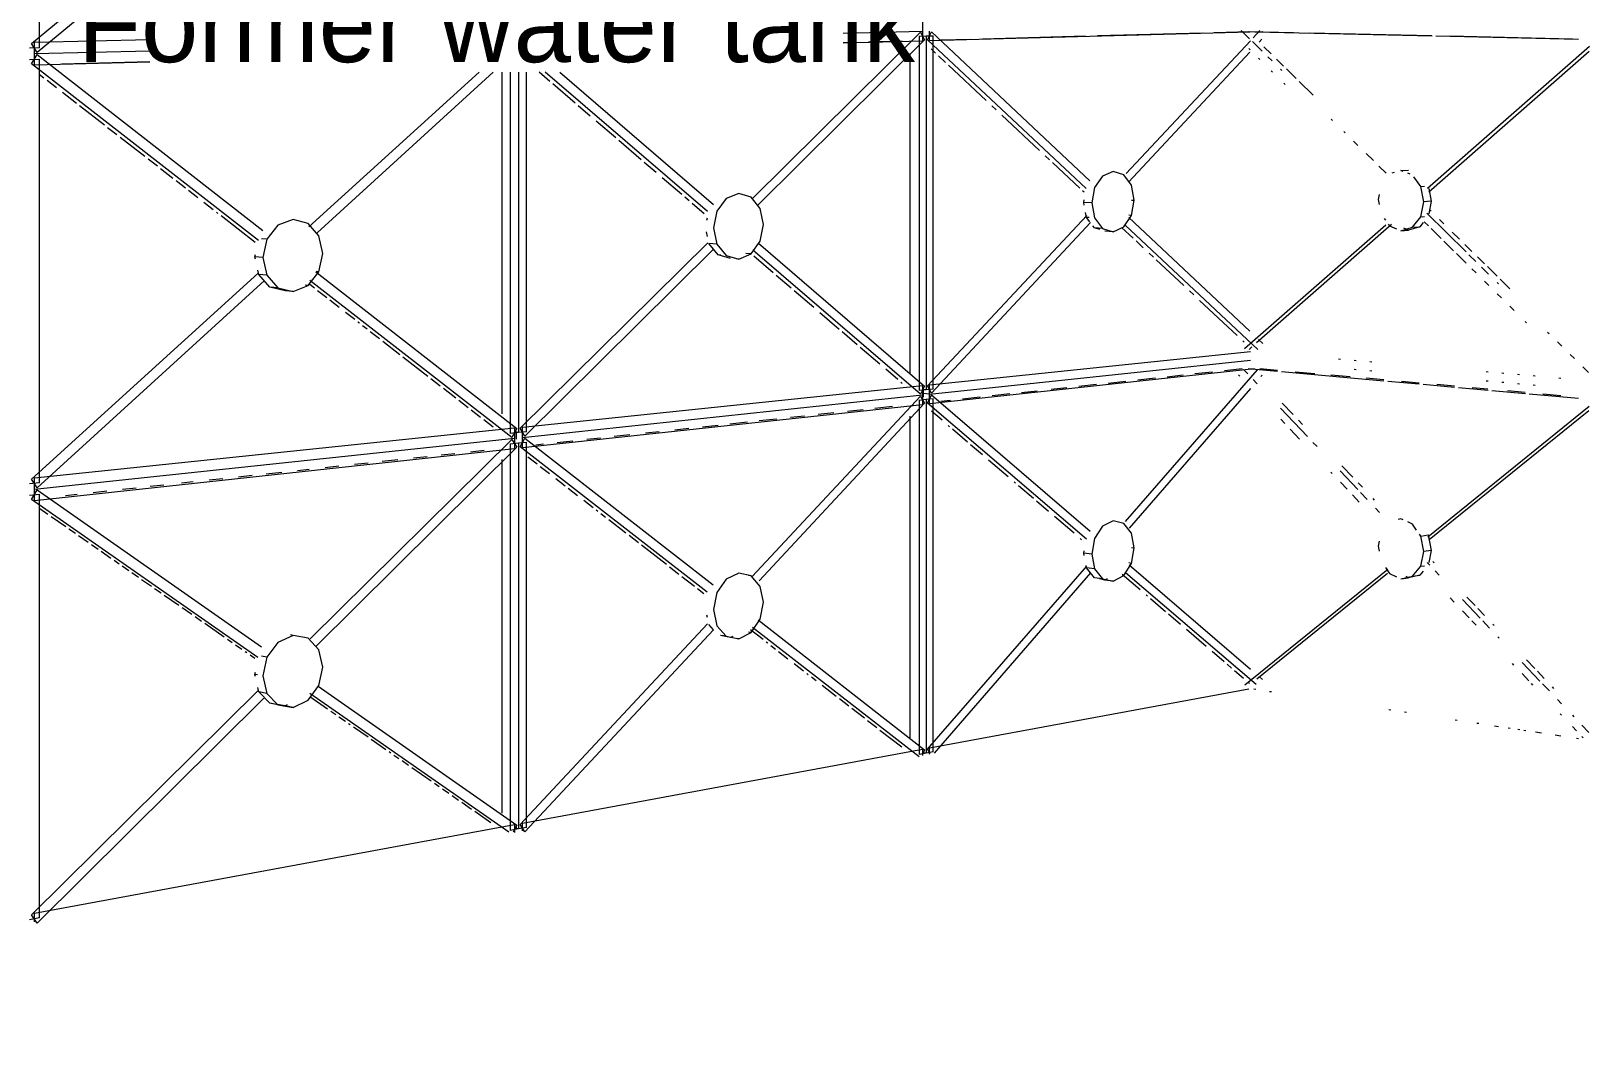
# Paper-space layout '02 Elevation and 3D Views' of a CAD drawing. Header units: millimetres. Extents: x 5 to 415, y 5 to 292.
# Drawn here: x 217.19 to 255.63, y 51.68 to 76.76 of the extents above; entities that cross this region are included whole.
import ezdxf
from ezdxf.enums import TextEntityAlignment as Align

# ---------------------------------------------------------------- set-up
doc = ezdxf.new("R2010")
doc.units = ezdxf.units.MM
doc.layers.add('EXISTING', color=7, linetype='Continuous')
doc.layers.add('TEXT', color=7, linetype='Continuous')
picture_1 = doc.add_image_def('image2.png', size_in_pixel=(1197, 1177))

# ---------------------------------------------------------------- blocks, each defined once
blk = doc.blocks.new('SHEET_02')
at = {"layer": 'EXISTING', "color": 250, "lineweight": 9}
for p, q in [((217.392, 76.346), (217.392, 86.788)), ((217.2, 76.455), (222.779, 81.076)), ((222.946, 80.888), (217.341, 76.231)), ((239.147, 76.986), (239.147, 76.754)), ((217.27, 76.482), (220.115, 76.548)), ((234.959, 72.636), (239.098, 76.731)), ((239.196, 76.544), (235.085, 72.466)), ((237.186, 76.704), (239.147, 76.754)), ((237.186, 76.468), (239.147, 76.521)), ((237.817, 76.493), (238.646, 76.516)), ((239.062, 76.635), (239.232, 76.639)), ((239.062, 76.635), (239.062, 67.9)), ((239.098, 76.731), (239.196, 76.544)), ((239.147, 76.754), (239.147, 76.521)), ((239.232, 76.639), (239.402, 76.644)), ((239.232, 76.639), (239.232, 67.918)), ((239.268, 76.546), (239.366, 76.738)), ((243.176, 72.878), (239.268, 76.546)), ((239.317, 76.526), (239.317, 76.758)), ((239.317, 76.526), (247.512, 76.749)), ((239.366, 76.738), (243.267, 73.066)), ((239.402, 67.936), (239.402, 76.644)), ((239.597, 76.542), (240.329, 76.562)), ((240.621, 76.57), (243.158, 76.638)), ((243.451, 76.646), (246.037, 76.717)), ((244.158, 73.247), (247.218, 76.52)), ((246.33, 76.725), (247.208, 76.748)), ((246.969, 76.747), (251.693, 76.641)), ((246.992, 76.775), (247.2, 76.57)), ((247.163, 76.75), (248.283, 76.725)), ((247.269, 76.502), (247.512, 76.263)), ((247.284, 76.591), (247.451, 76.769)), ((247.501, 76.56), (247.435, 76.489)), ((248.673, 76.716), (251.691, 76.648)), ((251.79, 76.639), (255.296, 76.56)), ((252.129, 76.639), (255.148, 76.571)), ((217.392, 76.346), (217.148, 76.34)), ((217.341, 76.231), (217.2, 76.455)), ((217.2, 75.949), (217.341, 76.18)), ((217.27, 76.204), (217.27, 76.482)), ((217.27, 76.204), (220.115, 76.275)), ((217.27, 75.925), (217.27, 76.204)), ((217.341, 76.18), (222.9, 71.841)), ((237.186, 76.476), (237.475, 76.484)), ((238.835, 76.207), (238.835, 68.329)), ((239.464, 76.217), (239.357, 76.317)), ((239.713, 75.984), (239.535, 76.15)), ((247.202, 76.24), (244.214, 73.035)), ((247.212, 76.294), (247.178, 76.328)), ((247.727, 76.2), (247.554, 76.37)), ((247.65, 76.127), (247.754, 76.025)), ((255.567, 76.377), (251.577, 72.879)), ((255.564, 76.254), (251.612, 72.792)), ((217.148, 76.061), (217.392, 76.068)), ((222.791, 71.599), (217.2, 75.949)), ((217.27, 75.925), (220.115, 76.003)), ((217.392, 65.625), (217.392, 76.068)), ((217.942, 75.954), (220.115, 76.013)), ((224.033, 71.931), (228.226, 75.743)), ((228.569, 75.743), (224.232, 71.789)), ((228.78, 75.743), (228.78, 67.328)), ((228.989, 75.743), (228.989, 66.843)), ((229.192, 75.743), (229.192, 66.864)), ((229.394, 66.885), (229.394, 75.743)), ((229.962, 75.519), (229.7, 75.743)), ((233.852, 72.311), (229.853, 75.743)), ((230.211, 75.743), (233.997, 72.485)), ((240.708, 75.051), (239.784, 75.917)), ((247.454, 76.055), (247.42, 76.09)), ((247.766, 75.748), (247.731, 75.782)), ((248.038, 75.893), (247.865, 76.064)), ((247.962, 75.82), (247.996, 75.786)), ((248.35, 75.587), (248.107, 75.825)), ((217.504, 75.598), (217.39, 75.687)), ((217.811, 75.36), (217.581, 75.538)), ((230.59, 74.981), (230.036, 75.456)), ((248.077, 75.441), (248.042, 75.475)), ((248.765, 75.178), (248.419, 75.519)), ((218.308, 74.973), (217.964, 75.241)), ((218.997, 74.437), (218.385, 74.913)), ((230.96, 74.664), (230.664, 74.918)), ((240.956, 74.818), (240.85, 74.918)), ((242.022, 73.819), (241.099, 74.685)), ((249.208, 74.592), (249.243, 74.558)), ((219.303, 74.2), (219.074, 74.378)), ((231.588, 74.126), (231.107, 74.538)), ((249.52, 74.285), (249.554, 74.25)), ((219.993, 73.664), (219.38, 74.14)), ((232.215, 73.588), (231.661, 74.063)), ((249.762, 74.046), (249.866, 73.943)), ((220.299, 73.426), (220.069, 73.605)), ((232.585, 73.271), (232.289, 73.524)), ((242.271, 73.586), (242.164, 73.686)), ((243.017, 72.887), (242.342, 73.519)), ((250.074, 73.739), (250.247, 73.568)), ((250.385, 73.432), (250.559, 73.261)), ((220.682, 73.129), (220.375, 73.367)), ((220.988, 72.891), (220.758, 73.069)), ((233.213, 72.733), (232.733, 73.144)), ((243.576, 73.187), (243.383, 72.902)), ((243.837, 73.302), (243.576, 73.187)), ((244.098, 73.218), (243.837, 73.302)), ((244.287, 72.958), (244.098, 73.218)), ((250.76, 73.273), (250.704, 73.255)), ((250.928, 73.324), (251.11, 73.335)), ((250.984, 73.301), (250.928, 73.324)), ((251.153, 73.233), (251.097, 73.256)), ((251.416, 72.928), (251.244, 73.163)), ((221.294, 72.653), (221.064, 72.831)), ((233.398, 72.574), (233.287, 72.669)), ((234.616, 72.76), (234.307, 72.633)), ((234.924, 72.67), (234.616, 72.76)), ((235.148, 72.389), (234.924, 72.67)), ((243.124, 72.787), (243.088, 72.82)), ((243.383, 72.902), (243.313, 72.523)), ((244.357, 72.592), (244.287, 72.958)), ((250.394, 72.734), (250.369, 72.612)), ((251.416, 72.928), (251.507, 72.934)), ((251.492, 72.551), (251.416, 72.928)), ((251.61, 72.877), (251.673, 72.564)), ((221.677, 72.355), (221.447, 72.534)), ((221.792, 72.266), (221.753, 72.296)), ((233.767, 72.258), (233.471, 72.511)), ((234.08, 72.322), (233.996, 71.91)), ((234.307, 72.633), (234.08, 72.322)), ((235.23, 71.991), (235.148, 72.389)), ((243.113, 72.535), (243.125, 72.598)), ((243.125, 72.473), (243.113, 72.535)), ((243.313, 72.523), (243.113, 72.535)), ((243.184, 72.166), (243.16, 72.289)), ((243.313, 72.523), (243.383, 72.154)), ((244.287, 72.217), (244.357, 72.592)), ((244.29, 72.596), (244.357, 72.592)), ((250.369, 72.612), (250.394, 72.488)), ((251.416, 72.183), (251.492, 72.551)), ((251.673, 72.564), (251.492, 72.551)), ((251.563, 72.272), (252.532, 71.316)), ((251.673, 72.564), (251.61, 72.258)), ((251.673, 72.317), (251.638, 72.351)), ((222.71, 71.552), (221.868, 72.206)), ((223.269, 71.974), (222.996, 71.632)), ((223.64, 72.115), (223.269, 71.974)), ((224.009, 72.018), (223.64, 72.115)), ((224.278, 71.712), (224.009, 72.018)), ((233.832, 72.1), (233.844, 72.159)), ((233.996, 71.91), (234.08, 71.509)), ((235.148, 71.583), (235.23, 71.991)), ((239.268, 68.016), (243.193, 72.215)), ((243.284, 72.038), (239.366, 67.837)), ((243.261, 72.062), (243.184, 72.166)), ((243.25, 72.162), (243.184, 72.166)), ((243.376, 71.907), (243.338, 71.959)), ((243.507, 71.866), (243.376, 71.907)), ((243.576, 71.894), (243.376, 71.907)), ((243.383, 72.154), (243.576, 71.894)), ((243.576, 71.894), (243.837, 71.813)), ((243.837, 71.813), (244.098, 71.932)), ((244.332, 71.654), (244.048, 71.921)), ((244.098, 71.932), (244.287, 72.217)), ((247.404, 68.91), (244.135, 71.978)), ((244.287, 72.217), (244.221, 72.221)), ((244.225, 72.165), (247.204, 69.362)), ((250.553, 71.98), (247.075, 68.931)), ((250.697, 71.991), (247.368, 69.074)), ((250.512, 72.144), (250.546, 72.097)), ((250.614, 72.003), (250.648, 71.956)), ((250.648, 71.956), (250.816, 71.886)), ((250.928, 71.84), (251.209, 71.923)), ((251.11, 71.854), (250.998, 71.9)), ((251.391, 71.937), (251.11, 71.854)), ((251.209, 71.923), (251.416, 72.183)), ((251.209, 71.923), (251.391, 71.937)), ((251.474, 72.04), (251.391, 71.937)), ((251.416, 72.183), (251.507, 72.19)), ((251.603, 71.959), (251.499, 72.061)), ((251.914, 71.651), (251.672, 71.89)), ((251.984, 72.01), (251.88, 72.112)), ((222.996, 71.632), (222.865, 71.642)), ((222.996, 71.632), (222.896, 71.18)), ((224.376, 71.277), (224.278, 71.712)), ((229.234, 66.972), (233.856, 71.544)), ((233.844, 71.695), (233.82, 71.81)), ((234.107, 71.243), (233.88, 71.524)), ((234.08, 71.509), (233.88, 71.524)), ((234.08, 71.509), (234.307, 71.228)), ((234.924, 71.272), (235.148, 71.583)), ((235.103, 71.532), (239.196, 68.009)), ((243.837, 71.813), (243.638, 71.826)), ((244.581, 71.421), (244.403, 71.588)), ((250.928, 71.84), (251.11, 71.854)), ((252.225, 71.344), (251.983, 71.583)), ((252.365, 71.635), (252.192, 71.806)), ((252.676, 71.329), (252.503, 71.499)), ((222.699, 71.196), (222.712, 71.253)), ((222.712, 71.142), (222.699, 71.196)), ((222.896, 71.18), (222.699, 71.196)), ((222.896, 71.18), (222.996, 70.741)), ((224.278, 70.83), (224.376, 71.277)), ((233.98, 71.369), (229.351, 66.777)), ((234.416, 71.157), (234.107, 71.243)), ((234.174, 71.238), (234.107, 71.243)), ((234.307, 71.228), (234.616, 71.142)), ((234.616, 71.142), (234.55, 71.147)), ((234.616, 71.142), (234.924, 71.272)), ((234.924, 71.272), (234.791, 71.282)), ((239.098, 67.809), (234.961, 71.36)), ((235.466, 70.801), (234.986, 71.213)), ((244.829, 71.188), (244.723, 71.288)), ((245.576, 70.489), (244.9, 71.122)), ((252.537, 71.037), (252.295, 71.276)), ((252.601, 71.248), (252.774, 71.078)), ((252.988, 71.022), (252.815, 71.192)), ((217.2, 65.719), (222.774, 70.787)), ((222.799, 70.758), (222.774, 70.868)), ((223.072, 70.452), (222.799, 70.758)), ((222.996, 70.741), (222.799, 70.758)), ((222.996, 70.741), (223.269, 70.434)), ((224.009, 70.488), (224.278, 70.83)), ((224.203, 70.823), (229.149, 66.963)), ((224.278, 70.83), (224.212, 70.835)), ((235.91, 70.421), (235.54, 70.738)), ((252.779, 70.798), (252.675, 70.9)), ((252.913, 70.941), (253.086, 70.77)), ((253.299, 70.716), (253.057, 70.954)), ((222.94, 70.611), (217.341, 65.506)), ((223.443, 70.36), (223.072, 70.452)), ((223.269, 70.434), (223.072, 70.452)), ((223.269, 70.434), (223.64, 70.342)), ((223.64, 70.342), (223.443, 70.36)), ((223.64, 70.342), (224.009, 70.488)), ((224.009, 70.488), (223.943, 70.494)), ((224.165, 70.422), (224.05, 70.511)), ((229.032, 66.743), (224.054, 70.616)), ((224.471, 70.184), (224.241, 70.362)), ((236.464, 69.946), (235.983, 70.358)), ((245.824, 70.256), (245.718, 70.356)), ((253.09, 70.491), (252.986, 70.593)), ((253.294, 70.566), (253.328, 70.532)), ((253.611, 70.409), (253.369, 70.647)), ((224.777, 69.946), (224.548, 70.124)), ((246.89, 69.257), (245.966, 70.123)), ((253.401, 70.183), (253.297, 70.286)), ((253.712, 69.876), (253.608, 69.979)), ((225.16, 69.648), (224.931, 69.827)), ((225.275, 69.559), (225.237, 69.589)), ((237.092, 69.408), (236.611, 69.82)), ((254.023, 69.569), (253.989, 69.603)), ((225.466, 69.41), (225.352, 69.499)), ((225.773, 69.172), (225.543, 69.351)), ((237.535, 69.028), (237.165, 69.345)), ((254.54, 69.338), (254.575, 69.303)), ((226.27, 68.785), (225.849, 69.113)), ((238.089, 68.553), (237.609, 68.965)), ((239.317, 68.043), (247.222, 68.864)), ((247.068, 69.09), (247.032, 69.124)), ((247.258, 68.978), (247.185, 68.914)), ((247.417, 69.161), (247.523, 69.061)), ((254.783, 69.099), (254.887, 68.996)), ((226.959, 68.25), (226.347, 68.726)), ((238.532, 68.173), (238.237, 68.426)), ((239.317, 67.811), (247.222, 68.649)), ((239.317, 67.578), (247.319, 68.444)), ((246.579, 68.395), (247.016, 68.442)), ((247.053, 68.42), (247.154, 68.315)), ((247.161, 68.441), (247.888, 68.376)), ((247.453, 68.444), (247.888, 68.405)), ((249.389, 68.68), (249.438, 68.676)), ((249.777, 68.647), (249.825, 68.643)), ((249.777, 68.427), (249.825, 68.423)), ((250.164, 68.614), (250.213, 68.609)), ((255.094, 68.792), (255.198, 68.689)), ((255.406, 68.485), (255.544, 68.348)), ((227.266, 68.012), (227.036, 68.19)), ((238.643, 68.078), (238.606, 68.11)), ((239.317, 67.811), (239.317, 68.043)), ((242.99, 68.008), (243.426, 68.055)), ((243.717, 68.086), (244.154, 68.133)), ((244.144, 64.675), (247.394, 68.414)), ((244.445, 68.165), (244.881, 68.212)), ((245.172, 68.243), (245.56, 68.285)), ((245.851, 68.317), (246.288, 68.364)), ((246.962, 68.253), (246.929, 68.288)), ((247.288, 68.174), (247.388, 68.068)), ((247.51, 68.284), (247.478, 68.248)), ((247.985, 68.367), (250.503, 68.142)), ((248.324, 68.366), (248.808, 68.323)), ((249.196, 68.288), (249.68, 68.245)), ((250.067, 68.211), (250.503, 68.172)), ((250.164, 68.393), (250.213, 68.389)), ((250.6, 68.133), (251.375, 68.064)), ((250.939, 68.133), (251.375, 68.094)), ((251.472, 68.055), (252.247, 67.986)), ((251.81, 68.055), (252.246, 68.016)), ((253.022, 68.368), (253.071, 68.364)), ((253.022, 68.142), (253.071, 68.138)), ((253.41, 68.335), (253.458, 68.33)), ((253.41, 68.108), (253.458, 68.104)), ((253.797, 68.301), (253.846, 68.297)), ((253.797, 68.074), (253.846, 68.07)), ((254.185, 68.268), (254.233, 68.264)), ((254.185, 68.04), (254.233, 68.036)), ((254.814, 68.214), (254.863, 68.21)), ((227.648, 67.714), (227.342, 67.952)), ((227.955, 67.477), (227.725, 67.655)), ((229.293, 67.001), (239.147, 68.025)), ((229.293, 66.748), (239.147, 67.793)), ((234.947, 63.323), (239.098, 67.766)), ((239.232, 67.918), (239.062, 67.9)), ((239.062, 67.667), (239.232, 67.685)), ((239.062, 67.667), (239.062, 58.932)), ((239.196, 68.009), (239.098, 67.809)), ((239.098, 67.766), (239.196, 67.587)), ((239.147, 68.025), (239.147, 67.793)), ((239.147, 67.793), (239.147, 67.56)), ((239.232, 67.918), (239.153, 67.926)), ((239.158, 67.904), (239.158, 67.827)), ((239.158, 67.827), (239.158, 67.749)), ((239.317, 67.811), (239.158, 67.827)), ((239.402, 67.936), (239.232, 67.918)), ((239.232, 67.685), (239.402, 67.704)), ((239.232, 67.685), (239.232, 58.964)), ((239.366, 67.837), (239.268, 68.016)), ((239.268, 67.594), (239.366, 67.795)), ((239.317, 67.578), (239.317, 67.811)), ((239.366, 67.795), (243.275, 64.432)), ((239.402, 58.995), (239.402, 67.704)), ((239.594, 67.642), (239.837, 67.668)), ((240.128, 67.699), (240.564, 67.747)), ((240.855, 67.778), (241.292, 67.825)), ((241.583, 67.856), (241.971, 67.898)), ((242.311, 67.935), (242.699, 67.977)), ((247.223, 67.954), (244.233, 64.506)), ((252.344, 67.977), (253.071, 67.912)), ((252.682, 67.977), (253.069, 67.943)), ((253.167, 67.904), (253.991, 67.83)), ((253.554, 67.9), (253.989, 67.861)), ((254.088, 67.822), (255.299, 67.713)), ((254.425, 67.822), (254.861, 67.783)), ((228.261, 67.239), (228.031, 67.417)), ((229.293, 66.495), (239.147, 67.56)), ((239.196, 67.587), (235.119, 63.212)), ((235.896, 67.243), (236.234, 67.28)), ((236.573, 67.316), (236.959, 67.358)), ((237.297, 67.394), (237.684, 67.436)), ((237.973, 67.467), (238.408, 67.514)), ((238.835, 67.27), (238.835, 59.344)), ((243.184, 64.236), (239.268, 67.594)), ((239.626, 67.168), (239.367, 67.389)), ((247.957, 67.469), (248.626, 66.765)), ((248.27, 67.311), (248.002, 67.592)), ((255.56, 67.507), (251.587, 64.289)), ((255.552, 67.403), (251.618, 64.219)), ((217.27, 65.752), (229.091, 66.98)), ((228.567, 67.001), (228.337, 67.179)), ((229.149, 66.963), (229.032, 66.743)), ((229.091, 66.98), (229.091, 66.726)), ((229.134, 66.893), (229.134, 66.767)), ((229.394, 66.885), (229.192, 66.864)), ((229.351, 66.777), (229.234, 66.972)), ((229.293, 66.748), (229.293, 67.001)), ((232.322, 66.858), (232.66, 66.894)), ((233.046, 66.936), (233.385, 66.972)), ((233.723, 67.009), (234.109, 67.051)), ((234.399, 67.082), (234.834, 67.129)), ((235.123, 67.16), (235.558, 67.207)), ((239.811, 67.01), (239.774, 67.041)), ((240.254, 66.63), (239.885, 66.946)), ((248.065, 67.09), (247.965, 67.196)), ((248.432, 66.703), (248.198, 66.949)), ((248.504, 67.065), (248.404, 67.17)), ((217.27, 65.473), (229.091, 66.726)), ((224.065, 61.779), (229.032, 66.697)), ((229.149, 66.502), (224.192, 61.582)), ((229.192, 66.864), (228.989, 66.843)), ((228.989, 66.589), (229.192, 66.61)), ((228.989, 66.589), (228.989, 57.06)), ((229.032, 66.697), (229.149, 66.502)), ((229.091, 66.726), (229.091, 66.473)), ((229.192, 66.864), (229.112, 66.873)), ((229.134, 66.767), (229.134, 66.704)), ((229.192, 66.61), (229.394, 66.632)), ((229.192, 66.61), (229.192, 57.098)), ((229.234, 66.512), (229.351, 66.731)), ((233.84, 62.931), (229.234, 66.512)), ((229.293, 66.495), (229.293, 66.748)), ((229.351, 66.731), (233.986, 63.115)), ((229.394, 57.135), (229.394, 66.632)), ((229.617, 66.566), (229.81, 66.587)), ((230.148, 66.623), (230.535, 66.665)), ((230.873, 66.702), (231.211, 66.738)), ((231.549, 66.775), (231.935, 66.816)), ((240.624, 66.313), (240.328, 66.566)), ((248.76, 66.624), (248.86, 66.519)), ((217.27, 65.195), (229.091, 66.473)), ((225.154, 66.085), (225.493, 66.122)), ((225.832, 66.158), (226.22, 66.2)), ((226.607, 66.242), (226.946, 66.278)), ((227.285, 66.315), (227.624, 66.351)), ((228.012, 66.393), (228.351, 66.43)), ((228.78, 66.199), (228.78, 57.485)), ((229.651, 66.084), (229.421, 66.263)), ((241.252, 65.775), (240.771, 66.187)), ((217.27, 65.473), (217.27, 65.752)), ((221.571, 65.699), (221.91, 65.735)), ((222.297, 65.777), (222.636, 65.814)), ((222.975, 65.85), (223.363, 65.892)), ((223.75, 65.934), (224.041, 65.965)), ((224.428, 66.007), (224.767, 66.043)), ((229.958, 65.846), (229.728, 66.024)), ((230.342, 65.548), (230.112, 65.726)), ((249.234, 65.857), (249.201, 65.892)), ((249.429, 65.92), (249.864, 65.462)), ((249.742, 65.764), (249.474, 66.046)), ((217.392, 65.625), (217.148, 65.6)), ((217.148, 65.321), (217.392, 65.347)), ((217.341, 65.506), (217.2, 65.719)), ((217.2, 65.213), (217.341, 65.455)), ((217.27, 65.195), (217.27, 65.473)), ((217.341, 65.455), (222.867, 61.588)), ((217.392, 54.905), (217.392, 65.347)), ((218.036, 65.318), (218.326, 65.349)), ((218.714, 65.391), (219.053, 65.427)), ((219.44, 65.469), (219.779, 65.506)), ((220.118, 65.542), (220.457, 65.579)), ((220.893, 65.626), (221.183, 65.657)), ((230.649, 65.309), (230.419, 65.488)), ((241.436, 65.617), (241.399, 65.649)), ((241.88, 65.237), (241.51, 65.554)), ((249.602, 65.47), (249.435, 65.646)), ((249.976, 65.518), (249.875, 65.624)), ((249.931, 65.392), (250.098, 65.216)), ((222.777, 61.325), (217.2, 65.213)), ((217.603, 64.848), (217.403, 64.987)), ((231.033, 65.011), (230.803, 65.19)), ((242.249, 64.921), (241.954, 65.174)), ((249.902, 65.153), (249.735, 65.329)), ((250.277, 65.202), (250.243, 65.237)), ((250.299, 65.005), (250.399, 64.899)), ((218.041, 64.543), (217.682, 64.792)), ((231.148, 64.922), (231.11, 64.952)), ((231.34, 64.773), (231.225, 64.862)), ((231.839, 64.385), (231.417, 64.713)), ((242.877, 64.383), (242.397, 64.794)), ((243.837, 64.692), (243.576, 64.556)), ((244.098, 64.629), (243.837, 64.692)), ((244.287, 64.385), (244.098, 64.629)), ((250.928, 64.744), (250.858, 64.727)), ((250.984, 64.717), (250.928, 64.744)), ((251.209, 64.612), (251.097, 64.665)), ((251.313, 64.463), (251.209, 64.612)), ((218.28, 64.376), (218.12, 64.487)), ((218.598, 64.154), (218.359, 64.321)), ((232.146, 64.147), (231.916, 64.326)), ((243.062, 64.225), (243.025, 64.256)), ((243.383, 64.255), (243.313, 63.871)), ((243.576, 64.556), (243.383, 64.255)), ((244.357, 64.024), (244.287, 64.385)), ((250.394, 64.19), (250.369, 64.07)), ((251.416, 64.315), (251.382, 64.364)), ((251.416, 64.315), (251.597, 64.343)), ((251.492, 63.933), (251.416, 64.315)), ((251.597, 64.343), (251.673, 63.962)), ((218.837, 63.988), (218.678, 64.099)), ((219.156, 63.766), (218.917, 63.933)), ((232.837, 63.611), (232.223, 64.087)), ((243.113, 63.897), (243.123, 63.951)), ((243.125, 63.836), (243.113, 63.897)), ((243.313, 63.871), (243.113, 63.897)), ((243.313, 63.871), (243.383, 63.507)), ((244.287, 63.643), (244.357, 64.024)), ((244.29, 64.033), (244.357, 64.024)), ((250.369, 64.07), (250.394, 63.944)), ((251.416, 63.57), (251.492, 63.933)), ((251.673, 63.962), (251.492, 63.933)), ((251.673, 63.962), (251.61, 63.66)), ((219.355, 63.627), (219.235, 63.711)), ((219.594, 63.461), (219.435, 63.572)), ((233.144, 63.372), (232.913, 63.551)), ((239.268, 59.065), (243.188, 63.575)), ((243.184, 63.534), (243.172, 63.594)), ((243.376, 63.29), (243.184, 63.534)), ((243.383, 63.507), (243.184, 63.534)), ((243.383, 63.507), (243.576, 63.263)), ((244.098, 63.343), (244.287, 63.643)), ((244.287, 63.643), (244.221, 63.652)), ((244.234, 63.607), (247.221, 61.038)), ((250.603, 63.492), (247.084, 60.641)), ((250.546, 63.543), (250.648, 63.395)), ((251.209, 63.324), (251.416, 63.57)), ((251.474, 63.452), (251.391, 63.353)), ((251.416, 63.57), (251.507, 63.585)), ((251.571, 63.667), (251.638, 63.596)), ((251.749, 63.655), (251.715, 63.69)), ((251.771, 63.456), (251.872, 63.35)), ((219.833, 63.295), (219.674, 63.406)), ((220.151, 63.073), (219.912, 63.239)), ((233.527, 63.074), (233.22, 63.313)), ((234.307, 63.25), (234.08, 62.921)), ((234.616, 63.402), (234.307, 63.25)), ((234.924, 63.337), (234.616, 63.402)), ((234.924, 63.337), (234.857, 63.347)), ((235.148, 63.074), (234.924, 63.337)), ((235.23, 62.683), (235.148, 63.074)), ((243.279, 63.406), (239.43, 58.967)), ((243.576, 63.263), (243.376, 63.29)), ((243.638, 63.23), (243.507, 63.26)), ((243.576, 63.263), (243.837, 63.203)), ((243.69, 63.258), (243.638, 63.23)), ((243.837, 63.203), (243.638, 63.23)), ((243.837, 63.203), (244.098, 63.343)), ((244.503, 62.99), (244.06, 63.37)), ((247.358, 60.656), (244.144, 63.412)), ((250.596, 63.393), (247.381, 60.791)), ((250.648, 63.395), (250.816, 63.314)), ((250.928, 63.26), (251.209, 63.324)), ((250.928, 63.26), (251.11, 63.29)), ((251.11, 63.29), (251.054, 63.317)), ((251.391, 63.353), (251.11, 63.29)), ((251.209, 63.324), (251.391, 63.353)), ((220.39, 62.906), (220.231, 63.017)), ((220.828, 62.601), (220.47, 62.851)), ((233.758, 62.895), (233.604, 63.014)), ((234.08, 62.921), (233.996, 62.502)), ((235.148, 62.268), (235.23, 62.683)), ((244.688, 62.832), (244.651, 62.864)), ((245.131, 62.452), (244.762, 62.769)), ((252.241, 62.687), (252.141, 62.792)), ((252.441, 62.751), (252.876, 62.294)), ((252.752, 62.601), (252.551, 62.812)), ((221.147, 62.379), (220.908, 62.546)), ((221.386, 62.213), (221.227, 62.324)), ((233.844, 62.307), (233.832, 62.364)), ((233.996, 62.502), (234.08, 62.107)), ((234.924, 61.939), (235.148, 62.268)), ((245.501, 62.136), (245.205, 62.389)), ((252.609, 62.299), (252.442, 62.475)), ((252.986, 62.355), (252.819, 62.53)), ((221.944, 61.824), (221.466, 62.157)), ((229.234, 57.209), (233.851, 62.15)), ((233.992, 62.003), (229.351, 57.024)), ((233.994, 62.008), (233.88, 62.139)), ((234.08, 62.107), (234.307, 61.845)), ((234.616, 61.783), (234.924, 61.939)), ((234.924, 61.939), (234.857, 61.949)), ((235.216, 61.763), (234.909, 62.001)), ((239.06, 58.874), (234.953, 62.066)), ((235.097, 62.249), (239.196, 59.052)), ((246.129, 61.598), (245.648, 62.009)), ((252.776, 62.123), (252.676, 62.229)), ((252.943, 62.223), (253.11, 62.047)), ((253.22, 62.109), (253.187, 62.144)), ((222.143, 61.686), (222.023, 61.769)), ((222.382, 61.519), (222.222, 61.63)), ((223.269, 61.695), (222.996, 61.331)), ((223.64, 61.866), (223.269, 61.695)), ((223.64, 61.866), (223.574, 61.878)), ((224.009, 61.8), (223.64, 61.866)), ((224.278, 61.515), (224.009, 61.8)), ((224.376, 61.088), (224.278, 61.515)), ((234.416, 61.815), (234.169, 61.864)), ((234.307, 61.845), (234.174, 61.866)), ((234.307, 61.845), (234.616, 61.783)), ((234.468, 61.841), (234.416, 61.815)), ((234.616, 61.783), (234.55, 61.794)), ((235.331, 61.673), (235.293, 61.703)), ((235.523, 61.524), (235.408, 61.614)), ((253.311, 61.836), (253.344, 61.801)), ((222.501, 61.436), (222.461, 61.464)), ((222.7, 61.297), (222.581, 61.381)), ((222.996, 61.331), (222.865, 61.355)), ((222.996, 61.331), (222.896, 60.871)), ((235.83, 61.286), (235.6, 61.465)), ((236.214, 60.988), (235.984, 61.167)), ((246.572, 61.218), (246.276, 61.471)), ((246.757, 61.06), (246.646, 61.155)), ((253.711, 61.137), (253.678, 61.172)), ((253.913, 61.202), (254.348, 60.744)), ((254.224, 61.054), (254.023, 61.265)), ((222.699, 60.907), (222.712, 60.965)), ((222.712, 60.854), (222.699, 60.907)), ((222.765, 60.895), (222.699, 60.907)), ((222.896, 60.871), (222.996, 60.44)), ((224.278, 60.633), (224.376, 61.088)), ((236.329, 60.899), (236.291, 60.928)), ((236.521, 60.75), (236.406, 60.839)), ((247.052, 60.807), (246.831, 60.997)), ((247.442, 60.847), (247.516, 60.784)), ((254.079, 60.749), (253.912, 60.925)), ((254.458, 60.808), (254.291, 60.984)), ((217.2, 54.983), (222.788, 60.515)), ((222.799, 60.478), (222.774, 60.585)), ((223.072, 60.194), (222.799, 60.478)), ((222.996, 60.44), (222.799, 60.478)), ((222.996, 60.44), (223.269, 60.156)), ((224.009, 60.269), (224.278, 60.633)), ((228.952, 57.02), (224.052, 60.436)), ((224.492, 60.049), (224.054, 60.354)), ((224.259, 60.615), (229.149, 57.193)), ((237.02, 60.362), (236.674, 60.63)), ((239.317, 59.096), (247.179, 60.548)), ((247.2, 60.68), (247.163, 60.712)), ((247.304, 60.548), (247.352, 60.541)), ((247.689, 60.489), (247.737, 60.482)), ((254.179, 60.643), (254.146, 60.679)), ((254.415, 60.674), (254.582, 60.498)), ((254.692, 60.562), (254.659, 60.597)), ((222.918, 60.317), (217.341, 54.781)), ((223.134, 60.183), (223.072, 60.194)), ((223.269, 60.156), (223.072, 60.194)), ((223.443, 60.132), (223.257, 60.163)), ((223.269, 60.156), (223.64, 60.094)), ((223.496, 60.157), (223.443, 60.132)), ((223.64, 60.094), (223.443, 60.132)), ((223.64, 60.094), (224.009, 60.269)), ((224.692, 59.911), (224.572, 59.994)), ((237.327, 60.124), (237.096, 60.303)), ((237.711, 59.826), (237.404, 60.064)), ((250.628, 60.04), (250.676, 60.032)), ((251.013, 59.981), (251.061, 59.974)), ((254.783, 60.287), (254.883, 60.181)), ((224.931, 59.744), (224.771, 59.855)), ((225.05, 59.661), (225.01, 59.689)), ((225.488, 59.356), (225.13, 59.605)), ((238.018, 59.587), (237.787, 59.766)), ((252.266, 59.789), (252.314, 59.782)), ((252.796, 59.708), (252.844, 59.701)), ((253.229, 59.642), (253.326, 59.627)), ((253.567, 59.591), (253.615, 59.583)), ((254.881, 59.904), (254.847, 59.939)), ((255.248, 59.516), (255.148, 59.622)), ((255.151, 59.899), (255.185, 59.864)), ((255.385, 59.653), (255.553, 59.477)), ((225.926, 59.051), (225.568, 59.3)), ((238.632, 59.111), (238.094, 59.528)), ((253.808, 59.554), (253.856, 59.547)), ((253.952, 59.532), (254, 59.524)), ((254.241, 59.488), (254.386, 59.466)), ((254.723, 59.414), (254.867, 59.392)), ((255.253, 59.333), (255.301, 59.326)), ((255.415, 59.34), (255.382, 59.375)), ((226.046, 58.968), (226.006, 58.995)), ((226.245, 58.829), (226.125, 58.912)), ((229.293, 57.243), (239.147, 59.064)), ((239.232, 58.964), (239.062, 58.932)), ((239.196, 59.052), (239.131, 58.913)), ((239.147, 59.064), (239.147, 58.909)), ((239.232, 58.964), (239.153, 58.978)), ((239.402, 58.995), (239.232, 58.964)), ((239.333, 58.951), (239.268, 59.065)), ((239.317, 58.941), (239.317, 59.096)), ((226.484, 58.662), (226.324, 58.773)), ((227.041, 58.274), (226.563, 58.607)), ((227.24, 58.135), (227.121, 58.219)), ((227.479, 57.969), (227.32, 58.08)), ((227.718, 57.803), (227.559, 57.913)), ((228.037, 57.581), (227.798, 57.747)), ((228.515, 57.248), (228.117, 57.525)), ((217.27, 55.021), (229.091, 57.206)), ((229.192, 57.098), (228.989, 57.06)), ((229.149, 57.193), (229.061, 57.022)), ((229.091, 57.206), (229.091, 57.015)), ((229.192, 57.098), (229.112, 57.114)), ((229.134, 57.15), (229.134, 57.087)), ((229.394, 57.135), (229.192, 57.098)), ((229.351, 57.024), (229.234, 57.209)), ((229.293, 57.053), (229.293, 57.243)), ((217.341, 54.781), (217.2, 54.983)), ((217.27, 54.812), (217.27, 55.021)), ((217.392, 54.905), (217.148, 54.859))]:
    blk.add_line(p, q, dxfattribs=at)
at = {"layer": 'TEXT'}
blk.add_text('Former water tank', height=1.9, dxfattribs=at).set_placement((228.651, 75.993), align=Align.CENTER)
image = blk.add_image(picture_1, insert=(201.727, 34), size_in_units=(92.546, 91))

psp = doc.layouts.new('02 Elevation and 3D Views')

# ---------------------------------------------------------------- block references
psp.add_blockref('SHEET_02', (0, 0))

doc.saveas('drawing.dxf')
